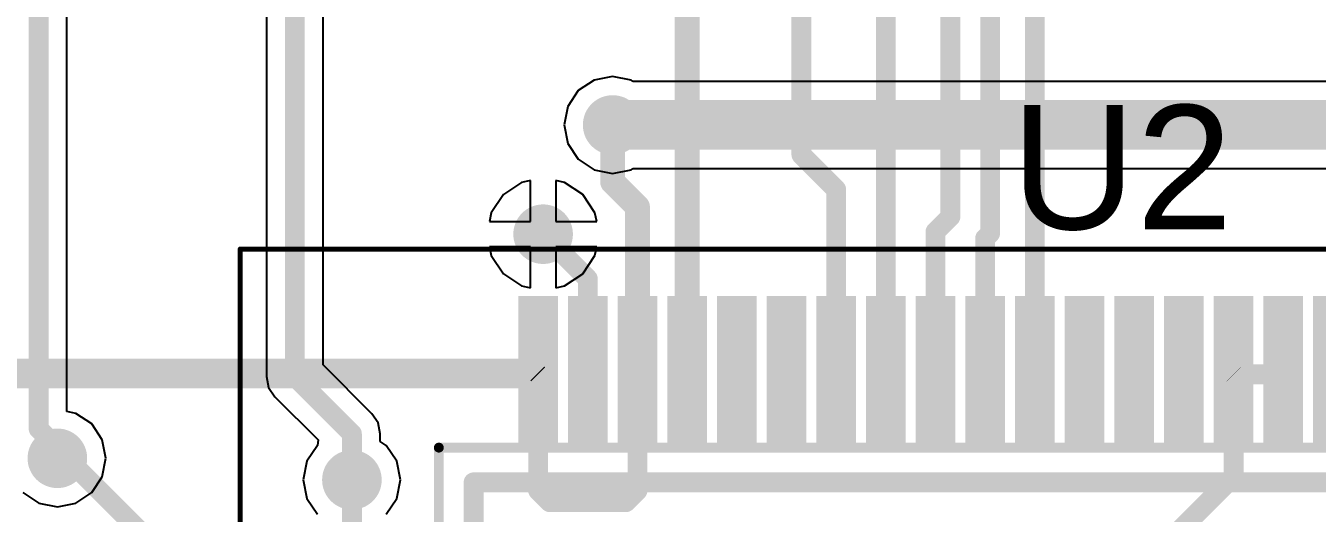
# Model space of a CAD drawing. Header units: inches. Extents: x 0 to 7.57, y 0 to 3.51.
# Drawn here: x 0.986 to 1.498, y 1.986 to 2.179 of the extents above; entities that cross this region are included whole.
import ezdxf

# ---------------------------------------------------------------- set-up
doc = ezdxf.new("R2010")
doc.units = ezdxf.units.IN
doc.header["$MEASUREMENT"] = 0
for name, color, linetype in [('Bottom Solder', 6, 'Continuous'), ('L1', 1, 'Continuous'), ('L2', 5, 'Continuous'), ('Top Courtyard', 56, 'Continuous'), ('Top Overlay', 2, 'Continuous'), ('Top Paste', 8, 'Continuous'), ('Top Solder', 216, 'Continuous'), ('Via Holes', 16, 'Continuous')]:
    doc.layers.add(name, color=color, linetype=linetype)
doc.styles.add('Arial', font='', dxfattribs={"height": 0.2})
doc.styles.get('Arial').set_extended_font_data('Arial')

# ---------------------------------------------------------------- blocks, each defined once
blk = doc.blocks.new('STM32U575VI_6')
at = {"layer": 'L1'}
for points in [[(0.27561025, 0.242126), (0.33368115, 0.242126), (0.33368115, 0.230315), (0.27561025, 0.230315)], [(0.27561025, 0.2224409), (0.33368115, 0.2224409), (0.33368115, 0.2106299), (0.27561025, 0.2106299)], [(0.27561025, 0.2027559), (0.33368115, 0.2027559), (0.33368115, 0.1909449), (0.27561025, 0.1909449)], [(0.27561025, 0.1830709), (0.33368115, 0.1830709), (0.33368115, 0.1712599), (0.27561025, 0.1712599)], [(0.27561025, 0.1633858), (0.33368115, 0.1633858), (0.33368115, 0.1515748), (0.27561025, 0.1515748)], [(0.27561025, 0.1437008), (0.33368115, 0.1437008), (0.33368115, 0.1318898), (0.27561025, 0.1318898)], [(0.27561025, 0.1240157), (0.33368115, 0.1240157), (0.33368115, 0.1122047), (0.27561025, 0.1122047)], [(0.27561025, 0.1043307), (0.33368115, 0.1043307), (0.33368115, 0.0925197), (0.27561025, 0.0925197)], [(0.27561025, 0.0846457), (0.33368115, 0.0846457), (0.33368115, 0.0728347), (0.27561025, 0.0728347)], [(0.27561025, 0.0649606), (0.33368115, 0.0649606), (0.33368115, 0.0531496), (0.27561025, 0.0531496)], [(0.27561025, 0.0452756), (0.33368115, 0.0452756), (0.33368115, 0.0334646), (0.27561025, 0.0334646)], [(0.27561025, 0.0255905), (0.33368115, 0.0255905), (0.33368115, 0.0137795), (0.27561025, 0.0137795)], [(0.27561025, 0.0059055), (0.33368115, 0.0059055), (0.33368115, -0.0059055), (0.27561025, -0.0059055)], [(0.27561025, -0.0137795), (0.33368115, -0.0137795), (0.33368115, -0.0255905), (0.27561025, -0.0255905)], [(0.27561025, -0.0334646), (0.33368115, -0.0334646), (0.33368115, -0.0452756), (0.27561025, -0.0452756)], [(0.27561025, -0.0531496), (0.33368115, -0.0531496), (0.33368115, -0.0649606), (0.27561025, -0.0649606)]]:
    blk.add_hatch(color=1, dxfattribs=at).paths.add_polyline_path(points)
at = {"layer": 'Top Paste'}
for points in [[(0.27561025, 0.242126), (0.33368115, 0.242126), (0.33368115, 0.230315), (0.27561025, 0.230315)], [(0.27561025, 0.2224409), (0.33368115, 0.2224409), (0.33368115, 0.2106299), (0.27561025, 0.2106299)], [(0.27561025, 0.2027559), (0.33368115, 0.2027559), (0.33368115, 0.1909449), (0.27561025, 0.1909449)], [(0.27561025, 0.1830709), (0.33368115, 0.1830709), (0.33368115, 0.1712599), (0.27561025, 0.1712599)], [(0.27561025, 0.1633858), (0.33368115, 0.1633858), (0.33368115, 0.1515748), (0.27561025, 0.1515748)], [(0.27561025, 0.1437008), (0.33368115, 0.1437008), (0.33368115, 0.1318898), (0.27561025, 0.1318898)], [(0.27561025, 0.1240157), (0.33368115, 0.1240157), (0.33368115, 0.1122047), (0.27561025, 0.1122047)], [(0.27561025, 0.1043307), (0.33368115, 0.1043307), (0.33368115, 0.0925197), (0.27561025, 0.0925197)], [(0.27561025, 0.0846457), (0.33368115, 0.0846457), (0.33368115, 0.0728347), (0.27561025, 0.0728347)], [(0.27561025, 0.0649606), (0.33368115, 0.0649606), (0.33368115, 0.0531496), (0.27561025, 0.0531496)], [(0.27561025, 0.0452756), (0.33368115, 0.0452756), (0.33368115, 0.0334646), (0.27561025, 0.0334646)], [(0.27561025, 0.0255905), (0.33368115, 0.0255905), (0.33368115, 0.0137795), (0.27561025, 0.0137795)], [(0.27561025, 0.0059055), (0.33368115, 0.0059055), (0.33368115, -0.0059055), (0.27561025, -0.0059055)], [(0.27561025, -0.0137795), (0.33368115, -0.0137795), (0.33368115, -0.0255905), (0.27561025, -0.0255905)], [(0.27561025, -0.0334646), (0.33368115, -0.0334646), (0.33368115, -0.0452756), (0.27561025, -0.0452756)], [(0.27561025, -0.0531496), (0.33368115, -0.0531496), (0.33368115, -0.0649606), (0.27561025, -0.0649606)]]:
    blk.add_hatch(color=8, dxfattribs=at).paths.add_polyline_path(points)
at = {"layer": 'Top Solder'}
for points in [[(0.27361025, 0.244126), (0.33568115, 0.244126), (0.33568115, 0.228315), (0.27361025, 0.228315)], [(0.27361025, 0.2244409), (0.33568115, 0.2244409), (0.33568115, 0.2086299), (0.27361025, 0.2086299)], [(0.27361025, 0.2047559), (0.33568115, 0.2047559), (0.33568115, 0.1889449), (0.27361025, 0.1889449)], [(0.27361025, 0.1850709), (0.33568115, 0.1850709), (0.33568115, 0.1692599), (0.27361025, 0.1692599)], [(0.27361025, 0.1653858), (0.33568115, 0.1653858), (0.33568115, 0.1495748), (0.27361025, 0.1495748)], [(0.27361025, 0.1457008), (0.33568115, 0.1457008), (0.33568115, 0.1298898), (0.27361025, 0.1298898)], [(0.27361025, 0.1260157), (0.33568115, 0.1260157), (0.33568115, 0.1102047), (0.27361025, 0.1102047)], [(0.27361025, 0.1063307), (0.33568115, 0.1063307), (0.33568115, 0.0905197), (0.27361025, 0.0905197)], [(0.27361025, 0.0866457), (0.33568115, 0.0866457), (0.33568115, 0.0708347), (0.27361025, 0.0708347)], [(0.27361025, 0.0669606), (0.33568115, 0.0669606), (0.33568115, 0.0511496), (0.27361025, 0.0511496)], [(0.27361025, 0.0472756), (0.33568115, 0.0472756), (0.33568115, 0.0314646), (0.27361025, 0.0314646)], [(0.27361025, 0.0275905), (0.33568115, 0.0275905), (0.33568115, 0.0117795), (0.27361025, 0.0117795)], [(0.27361025, 0.0079055), (0.33568115, 0.0079055), (0.33568115, -0.0079055), (0.27361025, -0.0079055)], [(0.27361025, -0.0117795), (0.33568115, -0.0117795), (0.33568115, -0.0275905), (0.27361025, -0.0275905)], [(0.27361025, -0.0314646), (0.33568115, -0.0314646), (0.33568115, -0.0472756), (0.27361025, -0.0472756)], [(0.27361025, -0.0511496), (0.33568115, -0.0511496), (0.33568115, -0.0669606), (0.27361025, -0.0669606)], [(0.27361025, -0.0708347), (0.33568115, -0.0708347), (0.33568115, -0.0866457), (0.27361025, -0.0866457)]]:
    blk.add_hatch(color=216, dxfattribs=at).paths.add_polyline_path(points)
at = {"layer": 'Top Courtyard'}
for points in [[(-0.3543307, 0.3543307, 0.0019685, 0.0019685, 0), (0.3543307, 0.3543307, 0.0019685, 0.0019685, 0)], [(0.3543307, 0.3543307, 0.0019685, 0.0019685, 0), (0.3543307, -0.3543307, 0.0019685, 0.0019685, 0)], [(-0.2755906, 0.2755906, 0.003937, 0.003937, 0), (0.2755906, 0.2755906, 0.003937, 0.003937, 0)], [(0.2755906, 0.2755906, 0.003937, 0.003937, 0), (0.2755906, -0.2755906, 0.003937, 0.003937, 0)]]:
    blk.add_lwpolyline(points, format="xyseb", dxfattribs=at)
for points in [[(0.3538386, 0.3543307, 0.0009842, 0.0009842, 1), (0.3548228, 0.3543307, 0.0009842, 0.0009842, 1)], [(0.3538386, 0.3543307, 0.0009842, 0.0009842, 1), (0.3548228, 0.3543307, 0.0009842, 0.0009842, 1)], [(0.2746064, 0.2755906, 0.0019685, 0.0019685, 1), (0.2765748, 0.2755906, 0.0019685, 0.0019685, 1)], [(0.2746064, 0.2755906, 0.0019685, 0.0019685, 1), (0.2765748, 0.2755906, 0.0019685, 0.0019685, 1)]]:
    blk.add_lwpolyline(points, format="xyseb", close=True, dxfattribs=at)
at = {"layer": 'Top Overlay'}
for points in [[(-0.261811, 0.261811, 0.007874, 0.007874, 0), (0.261811, 0.261811, 0.007874, 0.007874, 0)], [(0.261811, 0.261811, 0.007874, 0.007874, 0), (0.261811, -0.261811, 0.007874, 0.007874, 0)]]:
    blk.add_lwpolyline(points, format="xyseb", dxfattribs=at)
blk.add_lwpolyline([(0.2598425, 0.261811, 0.003937, 0.003937, 1), (0.2637795, 0.261811, 0.003937, 0.003937, 1)], format="xyseb", close=True, dxfattribs=at)
blk.add_lwpolyline([(0.2598425, 0.261811, 0.003937, 0.003937, 1), (0.2637795, 0.261811, 0.003937, 0.003937, 1)], format="xyseb", close=True, dxfattribs=at)

msp = doc.modelspace()

# ---------------------------------------------------------------- hatches: boundary and pattern name
at = {"layer": 'Bottom Solder'}
h = msp.add_hatch(color=6, dxfattribs=at)
edge = h.paths.add_edge_path()
edge.add_arc((1.2185039, 2.1397638), 0.0099055, 0, 360)
h = msp.add_hatch(color=6, dxfattribs=at)
edge = h.paths.add_edge_path()
edge.add_arc((1.1909449, 2.0964567), 0.0099055, 0, 360)
h = msp.add_hatch(color=6, dxfattribs=at)
edge = h.paths.add_edge_path()
edge.add_arc((0.9984251, 2.0075752), 0.0099055, 0, 360)
h = msp.add_hatch(color=6, dxfattribs=at)
edge = h.paths.add_edge_path()
edge.add_arc((1.1151575, 1.9990157), 0.0099055, 0, 360)
at = {"layer": 'L1'}
h = msp.add_hatch(color=1, dxfattribs=at)
edge = h.paths.add_edge_path()
edge.add_arc((1.2185039, 2.1397638), 0.011811, 0, 360)
h = msp.add_hatch(color=1, dxfattribs=at)
edge = h.paths.add_edge_path()
edge.add_arc((1.1909449, 2.0964567), 0.011811, 0, 360)
h = msp.add_hatch(color=1, dxfattribs=at)
edge = h.paths.add_edge_path()
edge.add_arc((0.9984251, 2.0075752), 0.011811, 0, 360)
h = msp.add_hatch(color=1, dxfattribs=at)
edge = h.paths.add_edge_path()
edge.add_arc((1.1151575, 1.9990157), 0.011811, 0, 360)
at = {"layer": 'L2'}
h = msp.add_hatch(color=5, dxfattribs=at)
edge = h.paths.add_edge_path()
edge.add_arc((1.2185039, 2.1397638), 0.011811, 0, 360)
h = msp.add_hatch(color=5, dxfattribs=at)
edge = h.paths.add_edge_path()
edge.add_arc((1.1909449, 2.0964567), 0.011811, 0, 360)
h = msp.add_hatch(color=5, dxfattribs=at)
edge = h.paths.add_edge_path()
edge.add_arc((0.9984251, 2.0075752), 0.011811, 0, 360)
h = msp.add_hatch(color=5, dxfattribs=at)
edge = h.paths.add_edge_path()
edge.add_arc((1.1151575, 1.9990157), 0.011811, 0, 360)
at = {"layer": 'Top Solder'}
h = msp.add_hatch(color=216, dxfattribs=at)
edge = h.paths.add_edge_path()
edge.add_arc((1.2185039, 2.1397638), 0.0099055, 0, 360)
h = msp.add_hatch(color=216, dxfattribs=at)
edge = h.paths.add_edge_path()
edge.add_arc((1.1909449, 2.0964567), 0.0099055, 0, 360)
h = msp.add_hatch(color=216, dxfattribs=at)
edge = h.paths.add_edge_path()
edge.add_arc((0.9984251, 2.0075752), 0.0099055, 0, 360)
h = msp.add_hatch(color=216, dxfattribs=at)
edge = h.paths.add_edge_path()
edge.add_arc((1.1151575, 1.9990157), 0.0099055, 0, 360)
at = {"layer": 'Via Holes'}
h = msp.add_hatch(color=7, dxfattribs=at)
edge = h.paths.add_edge_path()
edge.add_arc((1.2185039, 2.1397638), 0.0059055, 0, 360)
h = msp.add_hatch(color=7, dxfattribs=at)
edge = h.paths.add_edge_path()
edge.add_arc((1.1909449, 2.0964567), 0.0059055, 0, 360)
h = msp.add_hatch(color=7, dxfattribs=at)
edge = h.paths.add_edge_path()
edge.add_arc((0.9984251, 2.0075752), 0.0059055, 0, 360)
h = msp.add_hatch(color=7, dxfattribs=at)
edge = h.paths.add_edge_path()
edge.add_arc((1.1151575, 1.9990157), 0.0059055, 0, 360)

# ---------------------------------------------------------------- linework, layer by layer
at = {"layer": 'L1'}
for points in [[(1.3681102, 2.0968235, 0.007874, 0.007874, 0), (1.3681102, 2.2178209, 0.007874, 0.007874, 0)], [(1.3858267, 2.0408661, 0.007874, 0.007874, 0), (1.3858267, 2.2212618, 0.007874, 0.007874, 0)], [(1.3523622, 2.1033465, 0.007874, 0.007874, 0), (1.3523622, 2.2124115, 0.007874, 0.007874, 0)], [(1.2480314, 2.0408661, 0.0098425, 0.0098425, 0), (1.2480314, 2.202756, 0.0098425, 0.0098425, 0)], [(1.2933071, 2.1279527, 0.007874, 0.007874, 0), (1.2933071, 2.2047244, 0.007874, 0.007874, 0)], [(1.3267716, 2.0408661, 0.007874, 0.007874, 0), (1.3267716, 2.2012284, 0.007874, 0.007874, 0)], [(1.2185039, 2.1171261, 0.0098425, 0.0098425, 0), (1.2185039, 2.1397638, 0.0098425, 0.0098425, 0)], [(1.2933071, 2.1279527, 0.007874, 0.007874, 0), (1.3070866, 2.1141732, 0.007874, 0.007874, 0)], [(1.2185039, 2.1171261, 0.0098425, 0.0098425, 0), (1.2283465, 2.1072835, 0.0098425, 0.0098425, 0)], [(1.3070866, 2.0408661, 0.007874, 0.007874, 0), (1.3070866, 2.1141732, 0.007874, 0.007874, 0)], [(1.2283465, 2.0408662, 0.0098425, 0.0098425, 0), (1.2283465, 2.1072835, 0.0098425, 0.0098425, 0)], [(1.3464566, 2.0974409, 0.007874, 0.007874, 0), (1.3523622, 2.1033465, 0.007874, 0.007874, 0)], [(1.1909449, 2.0964567, 0.007874, 0.007874, 0), (1.2086614, 2.0787402, 0.007874, 0.007874, 0)], [(1.3464566, 2.0408661, 0.007874, 0.007874, 0), (1.3464566, 2.0974409, 0.007874, 0.007874, 0)], [(1.3661417, 2.094855, 0.007874, 0.007874, 0), (1.3681102, 2.0968235, 0.007874, 0.007874, 0)], [(1.3661417, 2.0408661, 0.007874, 0.007874, 0), (1.3661417, 2.094855, 0.007874, 0.007874, 0)], [(1.2086614, 2.0408661, 0.007874, 0.007874, 0), (1.2086614, 2.0787402, 0.007874, 0.007874, 0)], [(0.9419291, 2.0411811, 0.011811, 0.011811, 0), (1.1886613, 2.0411811, 0.011811, 0.011811, 0)], [(1.1886613, 2.0411811, 0.007874, 0.007874, 0), (1.1889763, 2.0408661, 0.007874, 0.007874, 0)], [(1.1889763, 1.99477, 0.007874, 0.007874, 0), (1.1889763, 2.0408661, 0.007874, 0.007874, 0)], [(1.2283464, 2.0408661, 0.007874, 0.007874, 0), (1.2283465, 2.0408662, 0.007874, 0.007874, 0)], [(1.2283465, 1.99477, 0.007874, 0.007874, 0), (1.2283465, 2.040866, 0.007874, 0.007874, 0)], [(1.4645669, 2.0408661, 0.007874, 0.007874, 0), (1.4646092, 2.0408238, 0.007874, 0.007874, 0)], [(1.4646092, 2.0389399, 0.007874, 0.007874, 0), (1.4665354, 2.0408661, 0.007874, 0.007874, 0)], [(1.4646092, 2.0003998, 0.007874, 0.007874, 0), (1.4646092, 2.0408238, 0.007874, 0.007874, 0)], [(1.4665354, 2.0408661, 0.007874, 0.007874, 0), (1.4842519, 2.0408661, 0.007874, 0.007874, 0)], [(0.9984251, 2.0075752, 0.007874, 0.007874, 0), (1.0022573, 2.0075752, 0.007874, 0.007874, 0)], [(1.0022573, 2.0075752, 0.007874, 0.007874, 0), (1.0570767, 1.9527558, 0.007874, 0.007874, 0)], [(1.1151575, 1.9744094, 0.007874, 0.007874, 0), (1.1151575, 1.9990157, 0.007874, 0.007874, 0)], [(1.4277921, 1.9635827, 0.007874, 0.007874, 0), (1.4646092, 2.0003998, 0.007874, 0.007874, 0)], [(1.1889763, 1.99477, 0.007874, 0.007874, 0), (1.1935888, 1.9901575, 0.007874, 0.007874, 0)], [(1.223734, 1.9901575, 0.007874, 0.007874, 0), (1.2283465, 1.99477, 0.007874, 0.007874, 0)], [(1.1935888, 1.9901575, 0.007874, 0.007874, 0), (1.223734, 1.9901575, 0.007874, 0.007874, 0)]]:
    msp.add_lwpolyline(points, format="xyseb", dxfattribs=at)
for points in [[(1.2160433, 2.1397638, 0.0049212, 0.0049212, 1), (1.2209645, 2.1397638, 0.0049212, 0.0049212, 1)], [(1.2913386, 2.1279527, 0.003937, 0.003937, 1), (1.2952756, 2.1279527, 0.003937, 0.003937, 1)], [(1.2913386, 2.1279527, 0.003937, 0.003937, 1), (1.2952756, 2.1279527, 0.003937, 0.003937, 1)], [(1.2160433, 2.1171261, 0.0049212, 0.0049212, 1), (1.2209645, 2.1171261, 0.0049212, 0.0049212, 1)], [(1.2160433, 2.1171261, 0.0049212, 0.0049212, 1), (1.2209645, 2.1171261, 0.0049212, 0.0049212, 1)], [(1.3051181, 2.1141732, 0.003937, 0.003937, 1), (1.3090551, 2.1141732, 0.003937, 0.003937, 1)], [(1.3051181, 2.1141732, 0.003937, 0.003937, 1), (1.3090551, 2.1141732, 0.003937, 0.003937, 1)], [(1.2258859, 2.1072835, 0.0049212, 0.0049212, 1), (1.2308071, 2.1072835, 0.0049212, 0.0049212, 1)], [(1.2258859, 2.1072835, 0.0049212, 0.0049212, 1), (1.2308071, 2.1072835, 0.0049212, 0.0049212, 1)], [(1.3503937, 2.1033465, 0.003937, 0.003937, 1), (1.3543307, 2.1033465, 0.003937, 0.003937, 1)], [(1.3503937, 2.1033465, 0.003937, 0.003937, 1), (1.3543307, 2.1033465, 0.003937, 0.003937, 1)], [(1.1889764, 2.0964567, 0.003937, 0.003937, 1), (1.1929134, 2.0964567, 0.003937, 0.003937, 1)], [(1.3444881, 2.0974409, 0.003937, 0.003937, 1), (1.3484251, 2.0974409, 0.003937, 0.003937, 1)], [(1.3444881, 2.0974409, 0.003937, 0.003937, 1), (1.3484251, 2.0974409, 0.003937, 0.003937, 1)], [(1.3641732, 2.094855, 0.003937, 0.003937, 1), (1.3681102, 2.094855, 0.003937, 0.003937, 1)], [(1.3641732, 2.094855, 0.003937, 0.003937, 1), (1.3681102, 2.094855, 0.003937, 0.003937, 1)], [(1.3661417, 2.0968235, 0.003937, 0.003937, 1), (1.3700787, 2.0968235, 0.003937, 0.003937, 1)], [(1.3661417, 2.0968235, 0.003937, 0.003937, 1), (1.3700787, 2.0968235, 0.003937, 0.003937, 1)], [(1.2066929, 2.0787402, 0.003937, 0.003937, 1), (1.2106299, 2.0787402, 0.003937, 0.003937, 1)], [(1.2066929, 2.0787402, 0.003937, 0.003937, 1), (1.2106299, 2.0787402, 0.003937, 0.003937, 1)], [(1.1857086, 2.0411811, 0.0059055, 0.0059055, 1), (1.191614, 2.0411811, 0.0059055, 0.0059055, 1)], [(1.1866928, 2.0411811, 0.003937, 0.003937, 1), (1.1906298, 2.0411811, 0.003937, 0.003937, 1)], [(1.1870078, 2.0408661, 0.003937, 0.003937, 1), (1.1909448, 2.0408661, 0.003937, 0.003937, 1)], [(1.1870078, 2.0408661, 0.003937, 0.003937, 1), (1.1909448, 2.0408661, 0.003937, 0.003937, 1)], [(1.2066929, 2.0408661, 0.003937, 0.003937, 1), (1.2106299, 2.0408661, 0.003937, 0.003937, 1)], [(1.2258859, 2.0408662, 0.0049212, 0.0049212, 1), (1.2308071, 2.0408662, 0.0049212, 0.0049212, 1)], [(1.2263779, 2.0408661, 0.003937, 0.003937, 1), (1.2303149, 2.0408661, 0.003937, 0.003937, 1)], [(1.226378, 2.0408662, 0.003937, 0.003937, 1), (1.230315, 2.0408662, 0.003937, 0.003937, 1)], [(1.226378, 2.040866, 0.003937, 0.003937, 1), (1.230315, 2.040866, 0.003937, 0.003937, 1)], [(1.2455708, 2.0408661, 0.0049212, 0.0049212, 1), (1.250492, 2.0408661, 0.0049212, 0.0049212, 1)], [(1.3051181, 2.0408661, 0.003937, 0.003937, 1), (1.3090551, 2.0408661, 0.003937, 0.003937, 1)], [(1.3248031, 2.0408661, 0.003937, 0.003937, 1), (1.3287401, 2.0408661, 0.003937, 0.003937, 1)], [(1.3444881, 2.0408661, 0.003937, 0.003937, 1), (1.3484251, 2.0408661, 0.003937, 0.003937, 1)], [(1.3641732, 2.0408661, 0.003937, 0.003937, 1), (1.3681102, 2.0408661, 0.003937, 0.003937, 1)], [(1.3838582, 2.0408661, 0.003937, 0.003937, 1), (1.3877952, 2.0408661, 0.003937, 0.003937, 1)], [(1.4625984, 2.0408661, 0.003937, 0.003937, 1), (1.4665354, 2.0408661, 0.003937, 0.003937, 1)], [(1.4626407, 2.0408238, 0.003937, 0.003937, 1), (1.4665777, 2.0408238, 0.003937, 0.003937, 1)], [(1.4626407, 2.0408238, 0.003937, 0.003937, 1), (1.4665777, 2.0408238, 0.003937, 0.003937, 1)], [(1.4626407, 2.0389399, 0.003937, 0.003937, 1), (1.4665777, 2.0389399, 0.003937, 0.003937, 1)], [(1.4645669, 2.0408661, 0.003937, 0.003937, 1), (1.4685039, 2.0408661, 0.003937, 0.003937, 1)], [(1.4645669, 2.0408661, 0.003937, 0.003937, 1), (1.4685039, 2.0408661, 0.003937, 0.003937, 1)], [(1.4822834, 2.0408661, 0.003937, 0.003937, 1), (1.4862204, 2.0408661, 0.003937, 0.003937, 1)], [(0.9964566, 2.0075752, 0.003937, 0.003937, 1), (1.0003936, 2.0075752, 0.003937, 0.003937, 1)], [(1.0002888, 2.0075752, 0.003937, 0.003937, 1), (1.0042258, 2.0075752, 0.003937, 0.003937, 1)], [(1.0002888, 2.0075752, 0.003937, 0.003937, 1), (1.0042258, 2.0075752, 0.003937, 0.003937, 1)], [(1.113189, 1.9990157, 0.003937, 0.003937, 1), (1.117126, 1.9990157, 0.003937, 0.003937, 1)], [(1.4626407, 2.0003998, 0.003937, 0.003937, 1), (1.4665777, 2.0003998, 0.003937, 0.003937, 1)], [(1.4626407, 2.0003998, 0.003937, 0.003937, 1), (1.4665777, 2.0003998, 0.003937, 0.003937, 1)], [(1.1870078, 1.99477, 0.003937, 0.003937, 1), (1.1909448, 1.99477, 0.003937, 0.003937, 1)], [(1.1870078, 1.99477, 0.003937, 0.003937, 1), (1.1909448, 1.99477, 0.003937, 0.003937, 1)], [(1.226378, 1.99477, 0.003937, 0.003937, 1), (1.230315, 1.99477, 0.003937, 0.003937, 1)], [(1.226378, 1.99477, 0.003937, 0.003937, 1), (1.230315, 1.99477, 0.003937, 0.003937, 1)], [(1.1916203, 1.9901575, 0.003937, 0.003937, 1), (1.1955573, 1.9901575, 0.003937, 0.003937, 1)], [(1.1916203, 1.9901575, 0.003937, 0.003937, 1), (1.1955573, 1.9901575, 0.003937, 0.003937, 1)], [(1.2217655, 1.9901575, 0.003937, 0.003937, 1), (1.2257025, 1.9901575, 0.003937, 0.003937, 1)], [(1.2217655, 1.9901575, 0.003937, 0.003937, 1), (1.2257025, 1.9901575, 0.003937, 0.003937, 1)]]:
    msp.add_lwpolyline(points, format="xyseb", close=True, dxfattribs=at)
at = {"layer": 'L2'}
for p, q in [((1.0812801, 2.368994), (1.0812801, 2.0399604)), ((1.0022396, 2.0260842), (1.0022396, 2.3618717)), ((1.1037593, 2.044616), (1.1037593, 2.3598912)), ((1.2111304, 2.1575649), (1.2048795, 2.1533882)), ((1.2185039, 2.1590316), (1.2111304, 2.1575649)), ((1.2258774, 2.1575649), (1.2185039, 2.1590316)), ((1.226686, 2.1570246), (1.2258774, 2.1575649)), ((1.5852362, 2.1570246), (1.226686, 2.1570246)), ((1.2048795, 2.1533882), (1.2007028, 2.1471373)), ((1.2007028, 2.1471373), (1.1992361, 2.1397638)), ((1.1992361, 2.1397638), (1.2007028, 2.1323903)), ((1.2007028, 2.1323903), (1.2048795, 2.1261394)), ((1.2048795, 2.1261394), (1.2111304, 2.1219627)), ((1.2111304, 2.1219627), (1.2185039, 2.120496)), ((1.2185039, 2.120496), (1.2258774, 2.1219627)), ((1.2258774, 2.1219627), (1.226686, 2.122503)), ((1.226686, 2.122503), (1.5752905, 2.122503)), ((1.1824347, 2.1170022), (1.17522, 2.1121816)), ((1.1859449, 2.1177004), (1.1824347, 2.1170022)), ((1.1859449, 2.1014567), (1.1859449, 2.1177004)), ((1.1994551, 2.1170022), (1.1959449, 2.1177004)), ((1.1959449, 2.1177004), (1.1959449, 2.1014567)), ((1.2066698, 2.1121816), (1.1994551, 2.1170022)), ((1.17522, 2.1121816), (1.1703994, 2.1049669)), ((1.2114904, 2.1049669), (1.2066698, 2.1121816)), ((1.1703994, 2.1049669), (1.1697012, 2.1014567)), ((1.2121886, 2.1014567), (1.2114904, 2.1049669)), ((1.1697012, 2.1014567), (1.1859449, 2.1014567)), ((1.1959449, 2.1014567), (1.2121886, 2.1014567)), ((1.1859449, 2.0914567), (1.1697012, 2.0914567)), ((1.1697012, 2.0914567), (1.1703994, 2.0879465)), ((1.1859449, 2.075213), (1.1859449, 2.0914567)), ((1.2121886, 2.0914567), (1.1959449, 2.0914567)), ((1.1959449, 2.0914567), (1.1959449, 2.075213)), ((1.2114904, 2.0879465), (1.2121886, 2.0914567)), ((1.1703994, 2.0879465), (1.17522, 2.0807318)), ((1.2066698, 2.0807318), (1.2114904, 2.0879465)), ((1.17522, 2.0807318), (1.1824347, 2.0759112)), ((1.1994551, 2.0759112), (1.2066698, 2.0807318)), ((1.1824347, 2.0759112), (1.1859449, 2.075213)), ((1.1959449, 2.075213), (1.1994551, 2.0759112)), ((1.1231051, 2.0252702), (1.1037593, 2.044616)), ((1.0812801, 2.0399604), (1.0821357, 2.0356592)), ((1.0821357, 2.0356592), (1.0845721, 2.0320128)), ((1.0845721, 2.0320128), (1.1017493, 2.0148356)), ((1.0057986, 2.0253763), (1.0022396, 2.0260842)), ((1.0120495, 2.0211996), (1.0057986, 2.0253763)), ((1.1255415, 2.0216238), (1.1231051, 2.0252702)), ((1.1263971, 2.0173226), (1.1255415, 2.0216238)), ((1.0162262, 2.0149487), (1.0120495, 2.0211996)), ((1.1263971, 2.0142336), (1.1263971, 2.0173226)), ((1.0176929, 2.0075752), (1.0162262, 2.0149487)), ((1.101533, 2.01264), (1.0973564, 2.0063892)), ((1.1017493, 2.0148356), (1.101533, 2.01264)), ((1.1287819, 2.0126401), (1.1263971, 2.0142336)), ((1.1329586, 2.0063892), (1.1287819, 2.0126401)), ((1.0162262, 2.0002017), (1.0176929, 2.0075752)), ((1.0973564, 2.0063892), (1.0958897, 1.9990157)), ((1.1344253, 1.9990157), (1.1329586, 2.0063892)), ((1.0120495, 1.9939508), (1.0162262, 2.0002017)), ((1.0958897, 1.9990157), (1.0973564, 1.9916422)), ((1.1329586, 1.9916422), (1.1344253, 1.9990157)), ((0.9848007, 1.9939508), (0.9910516, 1.9897741)), ((1.0057986, 1.9897741), (1.0120495, 1.9939508)), ((1.0973564, 1.9916422), (1.1015331, 1.9853913)), ((1.1287819, 1.9853913), (1.1329586, 1.9916422)), ((0.9910516, 1.9897741), (0.9984251, 1.9883074)), ((0.9984251, 1.9883074), (1.0057986, 1.9897741))]:
    msp.add_line(p, q, dxfattribs=at)
for points in [[(0.991, 2.0192617, 0.007874, 0.007874, 0), (0.991, 2.5864724, 0.007874, 0.007874, 0)], [(1.0925197, 2.0399604, 0.007874, 0.007874, 0), (1.0925197, 2.4763779, 0.007874, 0.007874, 0)], [(1.2185039, 2.1397638, 0.019685, 0.019685, 0), (1.5852362, 2.1397638, 0.019685, 0.019685, 0)], [(1.0925197, 2.0399604, 0.007874, 0.007874, 0), (1.1151575, 2.0173226, 0.007874, 0.007874, 0)], [(0.991, 2.0192617, 0.007874, 0.007874, 0), (0.9984251, 2.0118366, 0.007874, 0.007874, 0)], [(1.1151575, 1.9990157, 0.007874, 0.007874, 0), (1.1151575, 2.0173226, 0.007874, 0.007874, 0)], [(0.9984251, 2.0075752, 0.007874, 0.007874, 0), (0.9984251, 2.0118366, 0.007874, 0.007874, 0)]]:
    msp.add_lwpolyline(points, format="xyseb", dxfattribs=at)
for points in [[(1.2135827, 2.1397638, 0.0098425, 0.0098425, 1), (1.2234251, 2.1397638, 0.0098425, 0.0098425, 1)], [(1.0905512, 2.0399604, 0.003937, 0.003937, 1), (1.0944882, 2.0399604, 0.003937, 0.003937, 1)], [(1.0905512, 2.0399604, 0.003937, 0.003937, 1), (1.0944882, 2.0399604, 0.003937, 0.003937, 1)], [(0.9890315, 2.0192617, 0.003937, 0.003937, 1), (0.9929685, 2.0192617, 0.003937, 0.003937, 1)], [(0.9890315, 2.0192617, 0.003937, 0.003937, 1), (0.9929685, 2.0192617, 0.003937, 0.003937, 1)], [(1.113189, 2.0173226, 0.003937, 0.003937, 1), (1.117126, 2.0173226, 0.003937, 0.003937, 1)], [(1.113189, 2.0173226, 0.003937, 0.003937, 1), (1.117126, 2.0173226, 0.003937, 0.003937, 1)], [(0.9964566, 2.0118366, 0.003937, 0.003937, 1), (1.0003936, 2.0118366, 0.003937, 0.003937, 1)], [(0.9964566, 2.0118366, 0.003937, 0.003937, 1), (1.0003936, 2.0118366, 0.003937, 0.003937, 1)], [(0.9964566, 2.0075752, 0.003937, 0.003937, 1), (1.0003936, 2.0075752, 0.003937, 0.003937, 1)], [(1.113189, 1.9990157, 0.003937, 0.003937, 1), (1.117126, 1.9990157, 0.003937, 0.003937, 1)]]:
    msp.add_lwpolyline(points, format="xyseb", close=True, dxfattribs=at)

# ---------------------------------------------------------------- block references
at = {"rotation": 90}
msp.add_blockref('STM32U575VI_6', (1.4251968, 1.7362204), dxfattribs=at)

# ---------------------------------------------------------------- texts
at = {"layer": 'Top Overlay', "style": 'Arial'}
msp.add_text('U2', height=0.0492126, dxfattribs=at).set_placement((1.3763256, 2.0984332))

doc.saveas('drawing.dxf')
